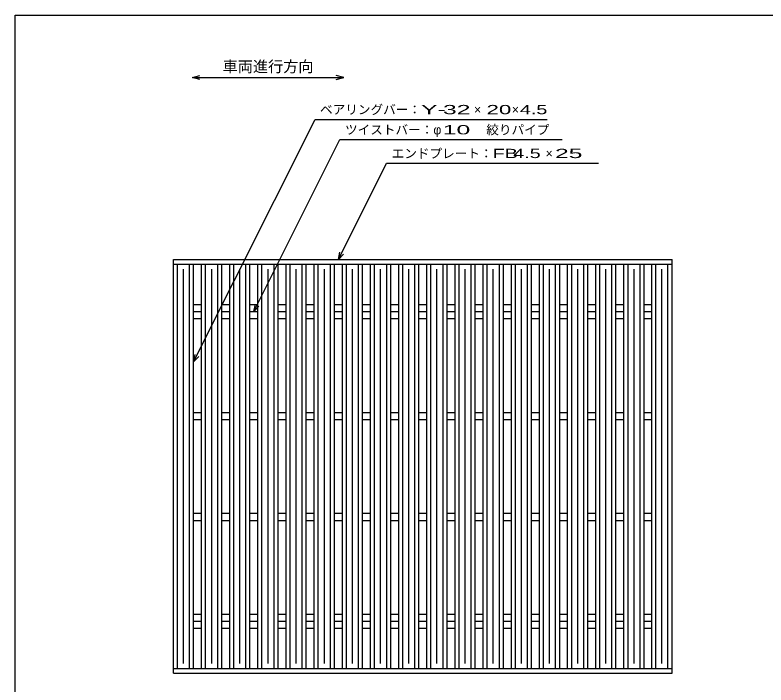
# Model space of a CAD drawing. Units: millimetres, scale not verified. Extents: x -910 to 862, y -642 to 530.
# Drawn here: x -868 to -124, y -135 to 530 of the extents above; entities that cross this region are included whole.
import ezdxf
from ezdxf.enums import TextEntityAlignment as Align

# ---------------------------------------------------------------- set-up
doc = ezdxf.new("R2010")
doc.units = ezdxf.units.MM
doc.header["$LTSCALE"] = 5
for name, color, linetype, lineweight in [('0_2', 150, 'Continuous', 25), ('16', 3, 'Continuous', 25), ('22', 2, 'Continuous', 25)]:
    doc.layers.add(name, color=color, linetype=linetype, lineweight=lineweight)
doc.styles.add('ベクトル', font='')
doc.styles.get('ベクトル').set_extended_font_data('ベクトル')

msp = doc.modelspace()

# ---------------------------------------------------------------- linework, layer by layer
at = {"layer": '0_2'}
for p, q in [((-868, -570.5), (-868, 529.5)), ((-868, 529.5), (862, 529.5))]:
    msp.add_line(p, q, dxfattribs=at)
at = {"layer": '0_2', "color": 4}
for p, q in [((-692.292, 467.417), (-684.792, 469.417)), ((-542.292, 467.417), (-549.792, 469.417)), ((-684.792, 465.417), (-692.292, 467.417)), ((-692.292, 467.417), (-542.292, 467.417)), ((-549.792, 465.417), (-542.292, 467.417))]:
    msp.add_line(p, q, dxfattribs=at)
at = {"layer": '16'}
for p, q in [((-711, 287), (-217, 287)), ((-711, 282.5), (-711, 287)), ((-217, 282.5), (-217, 287)), ((-711, 282.5), (-217, 282.5)), ((-711, -118.5), (-711, 282.5)), ((-711, 282.5), (-691, 282.5)), ((-707, -118.5), (-707, 282.5)), ((-701, -113.5), (-701, 277.5)), ((-695, -118.5), (-695, 282.5)), ((-691, -118.5), (-691, 282.5)), ((-683.1, -118.5), (-683.1, 282.5)), ((-683.1, 282.5), (-663.1, 282.5)), ((-679.1, -118.5), (-679.1, 282.5)), ((-673.1, -113.5), (-673.1, 277.5)), ((-667.1, -118.5), (-667.1, 282.5)), ((-663.1, -118.5), (-663.1, 282.5)), ((-655.2, -118.5), (-655.2, 282.5)), ((-655.2, 282.5), (-635.2, 282.5)), ((-651.2, -118.5), (-651.2, 282.5)), ((-645.2, -113.5), (-645.2, 277.5)), ((-639.2, -118.5), (-639.2, 282.5)), ((-635.2, -118.5), (-635.2, 282.5)), ((-627.3, -118.5), (-627.3, 282.5)), ((-627.3, 282.5), (-607.3, 282.5)), ((-623.3, -118.5), (-623.3, 282.5)), ((-617.3, -113.5), (-617.3, 277.5)), ((-611.3, -118.5), (-611.3, 282.5)), ((-607.3, -118.5), (-607.3, 282.5)), ((-599.4, -118.5), (-599.4, 282.5)), ((-599.4, 282.5), (-579.4, 282.5)), ((-595.4, -118.5), (-595.4, 282.5)), ((-589.4, -113.5), (-589.4, 277.5)), ((-583.4, -118.5), (-583.4, 282.5)), ((-579.4, -118.5), (-579.4, 282.5)), ((-571.5, -118.5), (-571.5, 282.5)), ((-571.5, 282.5), (-551.5, 282.5)), ((-567.5, -118.5), (-567.5, 282.5)), ((-561.5, -113.5), (-561.5, 277.5)), ((-555.5, -118.5), (-555.5, 282.5)), ((-551.5, -118.5), (-551.5, 282.5)), ((-543.6, -118.5), (-543.6, 282.5)), ((-543.6, 282.5), (-523.6, 282.5)), ((-539.6, -118.5), (-539.6, 282.5)), ((-533.6, -113.5), (-533.6, 277.5)), ((-527.6, -118.5), (-527.6, 282.5)), ((-523.6, -118.5), (-523.6, 282.5)), ((-515.7, -118.5), (-515.7, 282.5)), ((-515.7, 282.5), (-495.7, 282.5)), ((-511.7, -118.5), (-511.7, 282.5)), ((-505.7, -113.5), (-505.7, 277.5)), ((-499.7, -118.5), (-499.7, 282.5)), ((-495.7, -118.5), (-495.7, 282.5)), ((-487.8, -118.5), (-487.8, 282.5)), ((-487.8, 282.5), (-467.8, 282.5)), ((-483.8, -118.5), (-483.8, 282.5)), ((-477.8, -113.5), (-477.8, 277.5)), ((-471.8, -118.5), (-471.8, 282.5)), ((-467.8, -118.5), (-467.8, 282.5)), ((-459.9, -118.5), (-459.9, 282.5)), ((-459.9, 282.5), (-439.9, 282.5)), ((-455.9, -118.5), (-455.9, 282.5)), ((-449.9, -113.5), (-449.9, 277.5)), ((-443.9, -118.5), (-443.9, 282.5)), ((-439.9, -118.5), (-439.9, 282.5)), ((-432, -118.5), (-432, 282.5)), ((-432, 282.5), (-412, 282.5)), ((-428, -118.5), (-428, 282.5)), ((-422, -113.5), (-422, 277.5)), ((-416, -118.5), (-416, 282.5)), ((-412, -118.5), (-412, 282.5)), ((-404.1, -118.5), (-404.1, 282.5)), ((-404.1, 282.5), (-384.1, 282.5)), ((-400.1, -118.5), (-400.1, 282.5)), ((-394.1, -113.5), (-394.1, 277.5)), ((-388.1, -118.5), (-388.1, 282.5)), ((-384.1, -118.5), (-384.1, 282.5)), ((-376.2, -118.5), (-376.2, 282.5)), ((-376.2, 282.5), (-356.2, 282.5)), ((-372.2, -118.5), (-372.2, 282.5)), ((-366.2, -113.5), (-366.2, 277.5)), ((-360.2, -118.5), (-360.2, 282.5)), ((-356.2, -118.5), (-356.2, 282.5)), ((-348.3, -118.5), (-348.3, 282.5)), ((-348.3, 282.5), (-328.3, 282.5)), ((-344.3, -118.5), (-344.3, 282.5)), ((-338.3, -113.5), (-338.3, 277.5)), ((-332.3, -118.5), (-332.3, 282.5)), ((-328.3, -118.5), (-328.3, 282.5)), ((-320.4, -118.5), (-320.4, 282.5)), ((-320.4, 282.5), (-300.4, 282.5)), ((-316.4, -118.5), (-316.4, 282.5)), ((-310.4, -113.5), (-310.4, 277.5)), ((-304.4, -118.5), (-304.4, 282.5)), ((-300.4, -118.5), (-300.4, 282.5)), ((-292.5, -118.5), (-292.5, 282.5)), ((-292.5, 282.5), (-272.5, 282.5)), ((-288.5, -118.5), (-288.5, 282.5)), ((-282.5, -113.5), (-282.5, 277.5)), ((-276.5, -118.5), (-276.5, 282.5)), ((-272.5, -118.5), (-272.5, 282.5)), ((-264.6, -118.5), (-264.6, 282.5)), ((-264.6, 282.5), (-244.6, 282.5)), ((-260.6, -118.5), (-260.6, 282.5)), ((-254.6, -113.5), (-254.6, 277.5)), ((-248.6, -118.5), (-248.6, 282.5)), ((-244.6, -118.5), (-244.6, 282.5)), ((-237, -118.5), (-237, 282.5)), ((-237, 282.5), (-217, 282.5)), ((-233, -118.5), (-233, 282.5)), ((-227, -113.5), (-227, 277.5)), ((-221, -118.5), (-221, 282.5)), ((-217, -118.5), (-217, 282.5)), ((-691, 242.5), (-683.1, 242.5)), ((-663.1, 242.5), (-655.2, 242.5)), ((-635.2, 242.5), (-627.3, 242.5)), ((-607.3, 242.5), (-599.4, 242.5)), ((-579.4, 242.5), (-571.5, 242.5)), ((-551.5, 242.5), (-543.6, 242.5)), ((-523.6, 242.5), (-515.7, 242.5)), ((-495.7, 242.5), (-487.8, 242.5)), ((-467.8, 242.5), (-459.9, 242.5)), ((-439.9, 242.5), (-432, 242.5)), ((-412, 242.5), (-404.1, 242.5)), ((-384.1, 242.5), (-376.2, 242.5)), ((-356.2, 242.5), (-348.3, 242.5)), ((-328.3, 242.5), (-320.4, 242.5)), ((-300.4, 242.5), (-292.5, 242.5)), ((-272.5, 242.5), (-264.6, 242.5)), ((-244.6, 242.5), (-236.7, 242.5)), ((-691, 235.5), (-683.1, 235.5)), ((-663.1, 235.5), (-655.2, 235.5)), ((-635.2, 235.5), (-627.3, 235.5)), ((-607.3, 235.5), (-599.4, 235.5)), ((-579.4, 235.5), (-571.5, 235.5)), ((-551.5, 235.5), (-543.6, 235.5)), ((-523.6, 235.5), (-515.7, 235.5)), ((-495.7, 235.5), (-487.8, 235.5)), ((-467.8, 235.5), (-459.9, 235.5)), ((-439.9, 235.5), (-432, 235.5)), ((-412, 235.5), (-404.1, 235.5)), ((-384.1, 235.5), (-376.2, 235.5)), ((-356.2, 235.5), (-348.3, 235.5)), ((-328.3, 235.5), (-320.4, 235.5)), ((-300.4, 235.5), (-292.5, 235.5)), ((-272.5, 235.5), (-264.6, 235.5)), ((-244.6, 235.5), (-237, 235.5)), ((-691, 228.5), (-683.1, 228.5)), ((-663.1, 228.5), (-655.2, 228.5)), ((-635.2, 228.5), (-627.3, 228.5)), ((-607.3, 228.5), (-599.4, 228.5)), ((-579.4, 228.5), (-571.5, 228.5)), ((-551.5, 228.5), (-543.6, 228.5)), ((-523.6, 228.5), (-515.7, 228.5)), ((-495.7, 228.5), (-487.8, 228.5)), ((-467.8, 228.5), (-459.9, 228.5)), ((-439.9, 228.5), (-432, 228.5)), ((-412, 228.5), (-404.1, 228.5)), ((-384.1, 228.5), (-376.2, 228.5)), ((-356.2, 228.5), (-348.3, 228.5)), ((-328.3, 228.5), (-320.4, 228.5)), ((-300.4, 228.5), (-292.5, 228.5)), ((-272.5, 228.5), (-264.6, 228.5)), ((-244.6, 228.5), (-237, 228.5)), ((-691, 135.5), (-683.1, 135.5)), ((-663.1, 135.5), (-655.2, 135.5)), ((-635.2, 135.5), (-627.3, 135.5)), ((-607.3, 135.5), (-599.4, 135.5)), ((-579.4, 135.5), (-571.5, 135.5)), ((-551.5, 135.5), (-543.6, 135.5)), ((-523.6, 135.5), (-515.7, 135.5)), ((-495.7, 135.5), (-487.8, 135.5)), ((-467.8, 135.5), (-459.9, 135.5)), ((-439.9, 135.5), (-432, 135.5)), ((-412, 135.5), (-404.1, 135.5)), ((-384.1, 135.5), (-376.2, 135.5)), ((-356.2, 135.5), (-348.3, 135.5)), ((-328.3, 135.5), (-320.4, 135.5)), ((-300.4, 135.5), (-292.5, 135.5)), ((-272.5, 135.5), (-264.6, 135.5)), ((-244.6, 135.5), (-237, 135.5)), ((-691, 128.5), (-683.1, 128.5)), ((-663.1, 128.5), (-655.2, 128.5)), ((-635.2, 128.5), (-627.3, 128.5)), ((-607.3, 128.5), (-599.4, 128.5)), ((-579.4, 128.5), (-571.5, 128.5)), ((-551.5, 128.5), (-543.6, 128.5)), ((-523.6, 128.5), (-515.7, 128.5)), ((-495.7, 128.5), (-487.8, 128.5)), ((-467.8, 128.5), (-459.9, 128.5)), ((-439.9, 128.5), (-432, 128.5)), ((-412, 128.5), (-404.1, 128.5)), ((-384.1, 128.5), (-376.2, 128.5)), ((-356.2, 128.5), (-348.3, 128.5)), ((-328.3, 128.5), (-320.4, 128.5)), ((-300.4, 128.5), (-292.5, 128.5)), ((-272.5, 128.5), (-264.6, 128.5)), ((-244.6, 128.5), (-237, 128.5)), ((-691, 35.5), (-683.1, 35.5)), ((-663.1, 35.5), (-655.2, 35.5)), ((-635.2, 35.5), (-627.3, 35.5)), ((-607.3, 35.5), (-599.4, 35.5)), ((-579.4, 35.5), (-571.5, 35.5)), ((-551.5, 35.5), (-543.6, 35.5)), ((-523.6, 35.5), (-515.7, 35.5)), ((-495.7, 35.5), (-487.8, 35.5)), ((-467.8, 35.5), (-459.9, 35.5)), ((-439.9, 35.5), (-432, 35.5)), ((-412, 35.5), (-404.1, 35.5)), ((-384.1, 35.5), (-376.2, 35.5)), ((-356.2, 35.5), (-348.3, 35.5)), ((-328.3, 35.5), (-320.4, 35.5)), ((-300.4, 35.5), (-292.5, 35.5)), ((-272.5, 35.5), (-264.6, 35.5)), ((-244.6, 35.5), (-237, 35.5)), ((-691, 28.5), (-683.1, 28.5)), ((-663.1, 28.5), (-655.2, 28.5)), ((-635.2, 28.5), (-627.3, 28.5)), ((-607.3, 28.5), (-599.4, 28.5)), ((-579.4, 28.5), (-571.5, 28.5)), ((-551.5, 28.5), (-543.6, 28.5)), ((-523.6, 28.5), (-515.7, 28.5)), ((-495.7, 28.5), (-487.8, 28.5)), ((-467.8, 28.5), (-459.9, 28.5)), ((-439.9, 28.5), (-432, 28.5)), ((-412, 28.5), (-404.1, 28.5)), ((-384.1, 28.5), (-376.2, 28.5)), ((-356.2, 28.5), (-348.3, 28.5)), ((-328.3, 28.5), (-320.4, 28.5)), ((-300.4, 28.5), (-292.5, 28.5)), ((-272.5, 28.5), (-264.6, 28.5)), ((-244.6, 28.5), (-237, 28.5)), ((-691, -64.5), (-683.1, -64.5)), ((-663.1, -64.5), (-655.2, -64.5)), ((-635.2, -64.5), (-627.3, -64.5)), ((-607.3, -64.5), (-599.4, -64.5)), ((-579.4, -64.5), (-571.5, -64.5)), ((-551.5, -64.5), (-543.6, -64.5)), ((-523.6, -64.5), (-515.7, -64.5)), ((-495.7, -64.5), (-487.8, -64.5)), ((-467.8, -64.5), (-459.9, -64.5)), ((-439.9, -64.5), (-432, -64.5)), ((-412, -64.5), (-404.1, -64.5)), ((-384.1, -64.5), (-376.2, -64.5)), ((-356.2, -64.5), (-348.3, -64.5)), ((-328.3, -64.5), (-320.4, -64.5)), ((-300.4, -64.5), (-292.5, -64.5)), ((-272.5, -64.5), (-264.6, -64.5)), ((-244.6, -64.5), (-237, -64.5)), ((-691, -71.5), (-683.1, -71.5)), ((-663.1, -71.5), (-655.2, -71.5)), ((-635.2, -71.5), (-627.3, -71.5)), ((-607.3, -71.5), (-599.4, -71.5)), ((-579.4, -71.5), (-571.5, -71.5)), ((-551.5, -71.5), (-543.6, -71.5)), ((-523.6, -71.5), (-515.7, -71.5)), ((-495.7, -71.5), (-487.8, -71.5)), ((-467.8, -71.5), (-459.9, -71.5)), ((-439.9, -71.5), (-432, -71.5)), ((-412, -71.5), (-404.1, -71.5)), ((-384.1, -71.5), (-376.2, -71.5)), ((-356.2, -71.5), (-348.3, -71.5)), ((-328.3, -71.5), (-320.4, -71.5)), ((-300.4, -71.5), (-292.5, -71.5)), ((-272.5, -71.5), (-264.6, -71.5)), ((-244.6, -71.5), (-237, -71.5)), ((-691, -78.5), (-683.1, -78.5)), ((-663.1, -78.5), (-655.2, -78.5)), ((-635.2, -78.5), (-627.3, -78.5)), ((-607.3, -78.5), (-599.4, -78.5)), ((-579.4, -78.5), (-571.5, -78.5)), ((-551.5, -78.5), (-543.6, -78.5)), ((-523.6, -78.5), (-515.7, -78.5)), ((-495.7, -78.5), (-487.8, -78.5)), ((-467.8, -78.5), (-459.9, -78.5)), ((-439.9, -78.5), (-432, -78.5)), ((-412, -78.5), (-404.1, -78.5)), ((-384.1, -78.5), (-376.2, -78.5)), ((-356.2, -78.5), (-348.3, -78.5)), ((-328.3, -78.5), (-320.4, -78.5)), ((-300.4, -78.5), (-292.5, -78.5)), ((-272.5, -78.5), (-264.6, -78.5)), ((-244.6, -78.5), (-236.7, -78.5)), ((-711, -118.5), (-217, -118.5)), ((-711, -123), (-711, -118.5)), ((-711, -118.5), (-691, -118.5)), ((-683.1, -118.5), (-663.1, -118.5)), ((-655.2, -118.5), (-635.2, -118.5)), ((-627.3, -118.5), (-607.3, -118.5)), ((-599.4, -118.5), (-579.4, -118.5)), ((-571.5, -118.5), (-551.5, -118.5)), ((-543.6, -118.5), (-523.6, -118.5)), ((-515.7, -118.5), (-495.7, -118.5)), ((-487.8, -118.5), (-467.8, -118.5)), ((-459.9, -118.5), (-439.9, -118.5)), ((-432, -118.5), (-412, -118.5)), ((-404.1, -118.5), (-384.1, -118.5)), ((-376.2, -118.5), (-356.2, -118.5)), ((-348.3, -118.5), (-328.3, -118.5)), ((-320.4, -118.5), (-300.4, -118.5)), ((-292.5, -118.5), (-272.5, -118.5)), ((-264.6, -118.5), (-244.6, -118.5)), ((-237, -118.5), (-217, -118.5)), ((-217, -123), (-217, -118.5)), ((-711, -123), (-217, -123))]:
    msp.add_line(p, q, dxfattribs=at)
at = {"layer": '22', "color": 4}
for p, q in [((-691, 185.5), (-570.75, 426)), ((-570.75, 426), (-340.75, 426)), ((-631.25, 235.5), (-546, 406)), ((-546, 406), (-326, 406)), ((-547.55, 287), (-499.8, 382.5)), ((-499.8, 382.5), (-289.8, 382.5)), ((-547.55, 287), (-546.05, 294.3)), ((-547.55, 287), (-542.55, 292.5)), ((-631.25, 235.5), (-629.75, 242.8)), ((-631.25, 235.5), (-626.25, 241)), ((-691, 185.5), (-689.5, 192.8)), ((-691, 185.5), (-686, 191))]:
    msp.add_line(p, q, dxfattribs=at)

# ---------------------------------------------------------------- texts
at = {"layer": '0_2', "color": 2, "style": 'ベクトル'}
msp.add_text('車両進行方向', height=11, dxfattribs=at).set_placement((-662.292, 478.417), align=Align.MIDDLE_LEFT)
at = {"layer": '22', "style": 'ベクトル'}
for s, p in [('ベアリングバー：', (-565.75, 435.75)), ('×', (-413.25, 435.75)), ('×', (-375.75, 435.75)), ('ツイストバー：', (-541, 415.75)), ('φ', (-453.5, 415.75)), ('絞りパイプ', (-401, 415.75)), ('エンドプレート：', (-494.8, 392.25)), ('×', (-342.3, 392.25))]:
    msp.add_text(s, height=9.164, dxfattribs=at).set_placement(p, align=Align.MIDDLE_LEFT)
for s, width, p in [('Y-', 2, (-465.75, 435.75)), (' 32 ', 2, (-450.75, 435.75)), ('20', 1.8, (-400.75, 435.75)), (' 4.5 ', 1.6, (-373.25, 435.75)), (' 10 ', 2, (-451, 415.75)), ('FB', 1.6, (-394.8, 392.25)), (' 4.5 ', 1.6, (-379.8, 392.25)), (' 25 ', 2, (-339.8, 392.25))]:
    msp.add_text(s, height=9.164, dxfattribs=dict(at, width=width)).set_placement(p, align=Align.MIDDLE_LEFT)

doc.saveas('drawing.dxf')
